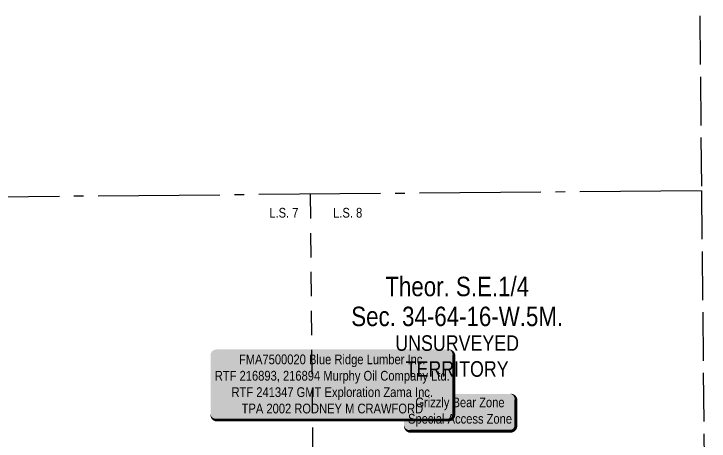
# Model space of a CAD drawing. Extents: x 538089 to 546766, y 6046620 to 6052605.
# Drawn here: x 543236 to 543950, y 6048180 to 6048619 of the extents above; entities that cross this region are included whole.
import ezdxf
from ezdxf.enums import TextEntityAlignment as Align

# ---------------------------------------------------------------- set-up
doc = ezdxf.new("R2010")
doc.units = 0
doc.header["$LTSCALE"] = 5
for name, pattern in [('foc-LSD', [8, 5, -3]), ('foc-QUARTERLINE', [33, 25, -3, 2, -3]), ('foc-UNSURVEYED', [12.5, 10, -2.5])]:
    doc.linetypes.add(name, pattern=pattern)
for name, color, linetype in [('AS-SURFACE IMPACT', 7, 'Continuous'), ('AS-WILDLIFE-BLOCK', 131, 'Continuous'), ('C-SYMBOL', 7, 'Continuous'), ('L-QSEC', 8, 'foc-QUARTERLINE'), ('L-SECTION-LSD', 7, 'foc-LSD'), ('L-UNS-T', 3, 'Continuous'), ('L-USEC', 7, 'foc-UNSURVEYED')]:
    doc.layers.add(name, color=color, linetype=linetype)
doc.styles.add('100L', font='ARIALN.TTF', dxfattribs={"height": 11})
doc.styles.add('175L', font='ARIALN.TTF', dxfattribs={"height": 20})
doc.styles.add('80', font='ARIALN.TTF', dxfattribs={"height": 10})
doc.styles.add('80L', font='ARIALN.TTF', dxfattribs={"height": 10})

# ---------------------------------------------------------------- blocks, each defined once
blk = doc.blocks.new('*U502')
h = blk.add_hatch(color=255)
edge = h.paths.add_edge_path()
edge.add_line((-51.5, -20), (51.5, -20))
edge.add_arc((51.5, -14), 6, 270, 360)
edge.add_line((57.5, -14), (57.5, 12.5))
edge.add_arc((51.5, 12.5), 6, 0, 90)
edge.add_line((51.5, 18.5), (-51.5, 18.5))
edge.add_arc((-51.5, 12.5), 6, 90, 180)
edge.add_line((-57.5, 12.5), (-57.5, -14))
edge.add_arc((-51.5, -14), 6, 180, 270)
at = {"color": 131, "flags": 128}
blk.add_lwpolyline([(-51.5, -20, 3, 3, 0), (51.5, -20, 3, 3, 0.414214), (57.5, -14, 3, 3, 0), (57.5, 12.5, 3, 0, 0.414214), (51.5, 18.5, 0, 0, 0), (-51.5, 18.5, 0, 0, 0.414214), (-57.5, 12.5, 0, 0, 0), (-57.5, -14, 0, 3, 0.414214)], format="xyseb", close=True, dxfattribs=at)
at = {"color": 131, "style": '80'}
blk.add_attdef('ENTER_TEXT_001', (-35.99, -5), '', height=10, dxfattribs=at)
blk = doc.blocks.new('*U510')
h = blk.add_hatch(color=255)
edge = h.paths.add_edge_path()
edge.add_line((-119, -37), (119, -37))
edge.add_arc((119, -31), 6, 270, 360)
edge.add_line((125, -31), (125, 29.5))
edge.add_arc((119, 29.5), 6, 0, 90)
edge.add_line((119, 35.5), (-119, 35.5))
edge.add_arc((-119, 29.5), 6, 90, 180)
edge.add_line((-125, 29.5), (-125, -31))
edge.add_arc((-119, -31), 6, 180, 270)
at = {"color": 44, "flags": 128}
blk.add_lwpolyline([(-119, -37, 3, 3, 0), (119, -37, 3, 3, 0.414214), (125, -31, 3, 3, 0), (125, 29.5, 3, 0, 0.414214), (119, 35.5, 0, 0, 0), (-119, 35.5, 0, 0, 0.414214), (-125, 29.5, 0, 0, 0), (-125, -31, 0, 3, 0.414214)], format="xyseb", close=True, dxfattribs=at)
at = {"color": 44, "style": '80'}
blk.add_attdef('ENTER_TEXT_001', (-35.99, -5), '', height=10, dxfattribs=at)

msp = doc.modelspace()

# ---------------------------------------------------------------- linework, layer by layer
at = {"layer": 'L-QSEC'}
msp.add_line((543942.508, 6048437.595), (543172.652, 6048430.706), dxfattribs=at)
at = {"layer": 'L-SECTION-LSD'}
msp.add_line((543540.283, 6048433.995), (543548.015, 6047629.866), dxfattribs=at)
at = {"layer": 'L-USEC'}
for p, q in [((543934.93, 6049242.288), (543942.509, 6048437.595)), ((543942.509, 6048437.595), (543950.315, 6047633.482))]:
    msp.add_line(p, q, dxfattribs=at)

# ---------------------------------------------------------------- block references
at = {"layer": 'AS-SURFACE IMPACT'}
ref = msp.add_blockref('*U510', (543562.978, 6048238.761), dxfattribs=dict(at, xscale=1.000506938824607, yscale=1.000506938824607, zscale=1.000506938824607))
ref.add_attrib('ENTER_TEXT_001', 'FMA7500020 Blue Ridge Lumber Inc.', (543467.097, 6048259.102), dxfattribs={"layer": '0', "color": 44, "height": 10.00507, "style": '80'})
ref.add_attrib('ENTER_TEXT_002', 'RTF 216893, 216894 Murphy Oil Company Ltd.', (543442.289, 6048242.25), dxfattribs={"layer": '0', "color": 44, "height": 10.00507, "style": '80'})
ref.add_attrib('ENTER_TEXT_003', 'RTF 241347 GMT Exploration Zama Inc.', (543459.504, 6048225.397), dxfattribs={"layer": '0', "color": 44, "height": 10.00507, "style": '80'})
ref.add_attrib('ENTER_TEXT_004', 'TPA 2002 RODNEY M CRAWFORD', (543469.861, 6048208.545), dxfattribs={"layer": '0', "color": 44, "height": 10.00507, "style": '80'})
at = {"layer": 'AS-WILDLIFE-BLOCK'}
ref = msp.add_blockref('*U502', (543694.349, 6048210.119), dxfattribs=dict(at, xscale=0.99947887, yscale=0.99947887, zscale=0.99947887))
ref.add_attrib('ENTER_TEXT_001', 'Grizzly Bear Zone', (543648.463, 6048214.838), dxfattribs={"layer": '0', "color": 131, "height": 9.99479, "style": '80'})
ref.add_attrib('ENTER_TEXT_002', 'Special Access Zone', (543640.874, 6048198.002), dxfattribs={"layer": '0', "color": 131, "height": 9.99479, "style": '80'})

# ---------------------------------------------------------------- texts
at = {"layer": 'C-SYMBOL', "color": 3, "style": '175L'}
for s, p in [('Theor. S.E.1/4', (543691.434, 6048323.081)), ('Sec. 34-64-16-W.5M.', (543691.434, 6048292.319))]:
    msp.add_text(s, height=20, dxfattribs=at).set_placement(p, align=Align.BOTTOM_CENTER)
at = {"layer": 'L-SECTION-LSD', "attachment_point": 1, "style": '100L', "bg_fill": 3, "box_fill_scale": 1.5, "bg_fill_color": 256, "bg_fill_transparency": 0}
for s, width, insert, char_height in [('\\pi2.3214;L.S. 7', 30.88047, (543496.01, 6048419.897), 9.99466), ('L.S. 8', 30.40114, (543563.933, 6048419.897), 9.9947)]:
    msp.add_mtext_dynamic_manual_height_columns(s, width=width, gutter_width=55, heights=[0], dxfattribs=dict(at, insert=insert, char_height=char_height))
at = {"layer": 'L-UNS-T', "color": 3, "insert": (543691.378, 6048267.445), "char_height": 15.99175, "attachment_point": 5, "style": '80L'}
msp.add_mtext_dynamic_manual_height_columns('UNSURVEYED TERRITORY', width=126.41375, gutter_width=47.5, heights=[0], dxfattribs=at)

doc.saveas('drawing.dxf')
